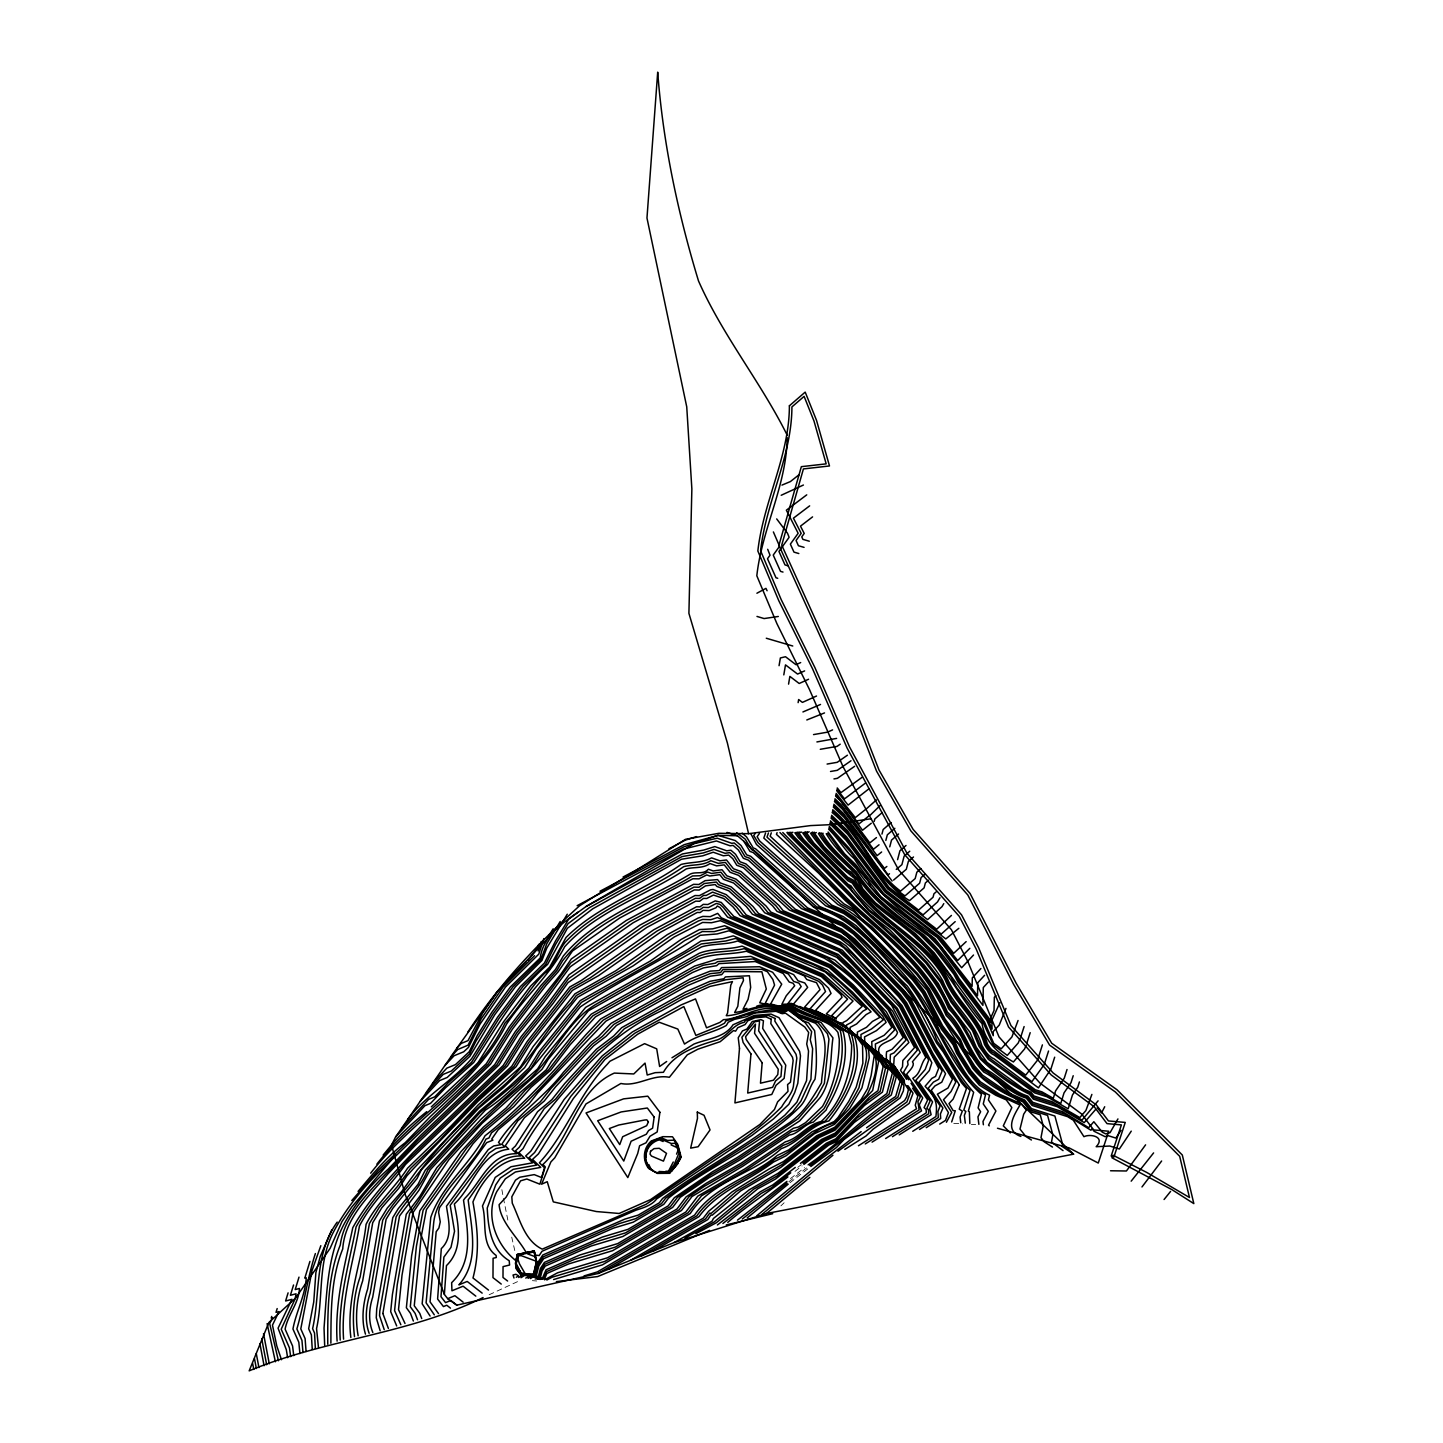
<?xml version="1.0" encoding="UTF-8"?>
<svg xmlns="http://www.w3.org/2000/svg" width="1443" height="1443" viewBox="0 0 1443 1443"><rect width="100%" height="100%" fill="white"/><g stroke="black" fill="none" stroke-linecap="round" stroke-linejoin="round"><path stroke-width="0.75" stroke-dasharray="5 3.75" d="M780.879 1205.879L784.126 1202.759M797.763 1167.351L801.262 1164.627M795.003 1171.373L802.11 1165.836M790.475 1178.624L804.617 1167.621M788.852 1181.763L807.972 1166.882M789.952 1182.755L809.108 1167.856M489.141 1294.75L519.444 1280.771M953.751 1123.339L962.517 1123.844M971.283 1124.368L975.666 1124.62M532.359 1280.662L536.724 1280.987M507.846 1220.075L503.481 1198.411M511.724 1237.138L515.133 1252.091M501.875 1189.663L503.084 1196.229"/><path stroke-width="1.5" d="M599.999 891.233L683.784 846.897L718.019 835.371L737.463 835.75L743.812 841.233L749.963 851.388L753.174 852.56L846.265 935.822L1073.574 1154.166L766.467 1213.527L674.242 1242.513L598.142 1273.484L456.8 1305.157L447.691 1298.682L444.372 1294.389L446.464 1265.601C463.528 1249.061 458.477 1224.638 454.329 1203.949C473.088 1186.868 480.609 1152.181 508.73 1149.187L505.266 1145.796L524.404 1117.73L544.173 1101.099L555.753 1086.597L593.542 1045.868L606.078 1036.29L616.414 1025.486L687.968 985.407L710.209 976.19L721.644 974.656L724.224 971.536L761.886 971.788L766.305 988.996L759.74 1002.777L779.112 1007.485L790.241 1006.132C803.733 1018.83 826.388 1016.72 837.932 1032.394L839.285 1039.249C839.267 1063.166 834 1085.839 822.51 1106.456L805.555 1122.672L798.394 1127.001L793.434 1128.246L741.035 1163.256L706.006 1183.368L686.092 1196.932L677.038 1208.963L617.748 1243.577L579.942 1254.959L546.067 1269.768L542.55 1277.921L535.137 1278.985M646.049 1157.196C645.49 1149.025 651.533 1141.954 659.198 1139.844L663.149 1141.521M787.156 437.608C786.633 485.479 761.994 528.535 756.817 575.775L776.929 623.683L809.559 689.682L843.001 766.594L898.664 869.967L951.388 929.707L967.856 961.597L999.025 1036.922L1039.988 1083.098L1081.655 1114.014L1093.668 1129.905L1108.729 1131.24L1098.267 1163.04L1069.191 1147.925L997.474 1128.246M382.864 1313.545L388.365 1328.408M802.921 711.958L820.526 704.455M788.563 684.126L789.862 676.388L799.188 683.495L808.567 679.256M798.123 702.651L798.646 699.512L802.416 702.398L816.522 696.031M382.882 1313.419L399.531 1215.944L418.993 1190.222L430.158 1169.858L485.407 1110.1C526.1 1083.513 549.945 1043.523 580.32 1006.907C618.488 981.024 661.67 961.11 700.252 935.298L717.153 933.946L728.968 930.789L825.306 972.023L862.174 1006.384L846.698 1020.616L842.892 1022.6L842.928 1024.187L851.244 1031.294M779.058 665.692L780.374 657.972L785.497 656.727L795.959 664.7L800.667 662.571M783.802 674.891L785.497 664.88L797.564 674.079L804.617 670.905M515.638 1262.968L517.297 1254.472L534.072 1251.135L536.345 1261.723L533.513 1274.385L520.652 1274.8L516.323 1268.83L515.458 1263.292L517.297 1254.472L534.036 1251.225M516.54 1260.857L517.514 1254.616L534.199 1251.442M518.217 1256.204L516.251 1263.689L520.851 1272.906L530.862 1274.638M536.273 1263.31L533.567 1274.403L521.608 1274.782L516.45 1268.794L515.62 1263.581M533.946 1274.512L535.551 1267.116M534.686 1271.86L534.054 1274.548L525.09 1274.728M536.093 1264.266L536.471 1262.535M535.209 1269.028L536.58 1262.625L535.84 1259.054M897.582 859.667L899.927 850.757L906.006 845.472M885.84 840.439L887.337 834.812L894.858 828.282M889.754 846.843L891.521 840.115L898.556 834M515.945 1262.264L515.891 1264.14M870.327 815.061L880.104 805.573M874.205 821.374L874.837 818.975L882.286 812.517M881.962 834.072L883.17 829.509L891.161 822.582M866.485 808.747L876.424 799.927M816.305 832.539L814.519 833.369L824.115 846.662L847.257 869.949L851.424 872.131L858.874 880.464L862.752 888.816L875.432 902.831L915.529 933.783L934.18 952.813L984.451 1021.987L993.74 1043.325L1001.171 1048.863L1011.904 1036.976L1018.055 1020.49M517.027 1256.871L515.963 1260.731C496.103 1244.93 484.577 1215.439 496.861 1191.467L505.339 1178.787L515.404 1171.987L540.728 1167.387L532.557 1159.36L538.473 1153.823L573.376 1098.502L604.96 1059.433L637.626 1034.234L659.253 1022.257L677.831 1029.075L684.505 1044.083C697.149 1035.028 712.896 1032.863 726.298 1025.504L728.282 1022.185L734.595 1019.317L746.716 1016.612L754.671 1012.986L775.973 1011.327L782.196 1013.689L785.515 1013.148L804.815 1027.073L808.675 1032.503L806.709 1044.01L808.531 1051.063L806.565 1080.591L796.861 1102.199L784.938 1115.15C746.698 1146.572 702.056 1168.74 662.571 1198.502L659.361 1202.777L638.257 1215.078L624.819 1219.119L542.821 1254.977L537.157 1263.563L534.271 1274.71L523.033 1274.728M799.801 832.196L796.825 832.809L800.973 838.581L850.378 887.301L852.037 890.89L869.227 909.92L896.013 930.609L926.713 962.012L941.684 981.547L951.496 1000.288L973.7 1029.797L980.392 1045.886L988.816 1057.629L1034.938 1091.305L1044.461 1094.317L1060.749 1103.552L1064.032 1092.892L1071.013 1082.665L1073.213 1075.72M801.677 832.106L798.791 832.882L803.553 839.483L848.033 884.306L851.027 885.894C876.154 922.041 920.219 941.485 942.802 980.861C951.893 1004.869 974.638 1020.598 981.781 1045.454C984.938 1050.738 988.202 1056.474 994.209 1058.909L1035.244 1089.754L1041.918 1091.846L1053.3 1098.303L1055.609 1090.854L1064.285 1078.155L1067.026 1069.516M805.428 831.926L802.741 833.008L808.693 841.269L847.835 880.699L852.308 883.062C875.793 921.229 922.853 938.978 945.021 979.526C954.526 1003.552 977.578 1019.353 984.541 1044.606C987.012 1048.718 989.555 1053.192 994.227 1055.086L1038.455 1087.86L1050.865 1069.155L1054.689 1057.178M807.304 831.835L804.707 833.062L811.273 842.171L847.726 878.895L852.957 881.655C875.63 920.814 924.133 937.77 946.121 978.859C955.861 1002.885 979.039 1018.74 985.93 1044.173C988.04 1047.708 990.241 1051.55 994.245 1053.192L1031.871 1081.709L1044.173 1064.663L1048.538 1051.027M809.162 831.763L806.673 833.116L813.852 843.073L847.636 877.11L853.607 880.248C875.504 920.381 925.36 936.597 947.239 978.192C957.214 1002.2 980.482 1018.145 987.301 1043.74C989.086 1046.698 990.908 1049.909 994.263 1051.28L1025.702 1075.107L1037.517 1060.19L1042.405 1044.876M337.193 1222.113C314.231 1253.751 320.58 1292.784 312.608 1328.678L314.538 1333.025L315.35 1348.411M299.008 1277.127L295.202 1289.591L299.459 1288.455C298.773 1303.354 287.752 1314.844 285.119 1329.147L292.568 1345.976L293.759 1355.626M309.92 1261.416L304.798 1278.173L306.241 1277.795C305.176 1295.958 296.176 1311.471 292.947 1329.003L298.827 1342.279L299.91 1353.57M315.368 1253.552C307.341 1278.336 304.148 1304.075 296.861 1328.949L301.966 1340.439L302.994 1352.542M320.833 1245.688L312.067 1270.417L300.793 1328.877L305.104 1338.581L306.078 1351.514M331.728 1229.977L320.256 1256.51L315.873 1272.69L313.744 1301.929L308.658 1328.75L311.381 1334.883L312.265 1349.439M271.717 1316.431L271.212 1318.09L272.493 1317.748L269.679 1323.61L278.445 1360.749M277.182 1308.567L276.01 1312.39L278.986 1311.597L272.474 1325.125L276.767 1345.832L281.493 1359.721M288.095 1292.856L285.606 1300.991L291.955 1299.313L278.066 1328.173L286.309 1349.674L287.626 1357.683M293.542 1284.991L290.404 1295.291L296.068 1293.794L295.13 1298.826L281.205 1329.201L289.43 1347.816L290.692 1356.654M1098.087 1100.847L1082.016 1120.093L1054.707 1104.202L1033.693 1097.582L1030.212 1093.199C1012.355 1084.252 995.544 1071.518 981.222 1057.791C971.103 1040.385 963.509 1021.86 949.151 1007.034C929.238 958.693 882.827 930.681 848.953 893.722L790.638 834.974L788.906 832.575L790.421 832.34M1079.418 1081.925L1077.759 1087.192L1072.474 1094.948L1068.199 1108.801L1047.023 1096.788L1034.631 1092.874L988.257 1059.234L979.003 1046.319L972.51 1030.663L950.919 1001.965L940.565 982.214L925.883 963.04L893.83 930.266L868.542 910.713L849.729 888.726L798.394 837.68L794.84 832.755L797.925 832.304M1091.882 1094.407L1085.876 1110.569L1079.797 1117.567L1052.145 1101.73L1034 1096.013L1030.987 1092.225L1023.538 1088.942L987.156 1062.427L976.226 1047.167L970.093 1032.412L949.728 1005.338L938.347 983.549L924.205 965.096L889.465 929.545L867.153 912.301L848.448 891.576L793.217 835.876L790.89 832.629L792.928 832.322M1026.857 1043.055L1030.194 1032.665M1020.886 1036.615L1024.115 1026.568M1005.969 1008.386L999.259 1025.071L993.181 1031.601L993.271 1035.713L986.832 1020.255L957.899 981.925L953.841 974.205L935.84 950.775L919.858 934.487C896.356 916.99 871.283 900.342 856.384 874.945C843.56 861.417 827.993 850.125 818.434 833.495L819.606 832.737M538.726 944.353L537.572 947.871L527.976 960.19M538.167 951.009L541.287 941.503M543.867 938.635L538.762 954.166L505.393 987.138L479.978 1024.223L468.47 1047.365L463.708 1051.785L454.094 1055.735L444.751 1065.692M777.074 832.629L776.46 834.379L818.686 873.249L845.706 901.045C883.423 934.252 925.685 967.802 946.193 1015.511C962.932 1031.799 967.477 1055.627 983.819 1072.095C998.736 1079.689 1009.775 1093.325 1026.244 1098.051L1032.124 1105.464L1067.622 1116.666L1073.321 1120.219L1083.946 1136.687C1090.674 1133.44 1105.627 1136.904 1096.175 1146.716L1109.775 1146.031L1119.353 1149.007L1131.258 1131.15M779.941 832.521L846.157 899.458C883.224 933.387 926.352 965.926 946.788 1013.798C963.708 1030.031 968.199 1053.877 984.36 1070.49C999.476 1078.083 1010.479 1092.189 1027.037 1097.077L1032.43 1103.877L1065.024 1114.158L1090.908 1130.23L1092.135 1128.805L1094.119 1131.276L1105.104 1136.687L1108.35 1135.731L1115.836 1138.076L1121.013 1130.32M782.773 832.521L846.608 897.871C883.026 932.539 927.019 964.05 947.384 1012.102C964.465 1028.264 968.938 1052.109 984.92 1068.866C1000.215 1076.496 1011.182 1090.998 1027.831 1096.103L1032.755 1102.308L1062.445 1111.669L1088.671 1127.686L1093.848 1121.734L1102.199 1132.142L1105.807 1133.927L1110.064 1132.665L1117.946 1118.92M765.548 833.062L763.816 838.076L837.716 904.4C874.007 924.007 899.945 959.992 927.109 990.313C939.736 1018.091 958.531 1041.557 972.744 1068.289C985.533 1084.198 1004.581 1093.956 1023.051 1101.965L1030.861 1111.795L1040.241 1114.772L1043.235 1125.883L1040.98 1137.715L1044.263 1141.846L1052.488 1147.077M768.434 832.954L766.991 837.138L840.728 904.058L853.39 911.2L882.683 939.086L916.612 974.422L928.246 989.645L944.407 1020.616L959.18 1040.331L963.617 1051.063L973.682 1067.117L982.124 1076.965L1005.735 1092.982L1023.845 1100.991L1031.168 1110.208L1047.582 1115.403L1052.849 1134.847L1051.478 1142.026L1063.04 1150.63M771.302 832.845L770.147 836.219L843.722 903.715L852.831 909L861.561 918.686L871.915 926.695L917.459 973.376L929.364 988.96L945.003 1018.92L960.407 1039.447L965.024 1050.63L974.638 1065.944L982.701 1075.342L1007.719 1092.531L1024.656 1100.017L1031.492 1108.621L1054.905 1116.034L1062.463 1143.83L1061.976 1146.355L1073.574 1154.166M1020.219 1038.202L1018.253 1042.946L1007.286 1055.41L993.199 1044.912L983.26 1022.853L956.168 986.904L950.54 976.208L933.368 953.823L913.365 933.423L874.747 903.625L861.561 889.032L857.539 880.356L852.001 874.187L847.348 871.734L821.554 845.76L812.571 833.314L814.411 832.214M1026.189 1045.129L1024.602 1048.935L1013.401 1061.958C998.123 1053.137 985.082 1042.153 982.07 1023.7C958.621 996.626 944.101 963.022 917.117 938.852C896.626 918.469 866.918 905.789 854.545 878.426C838.347 865.602 822.438 850.649 810.605 833.242L812.662 832.07M673.25 1162.012L668.488 1171.211L665.782 1171.265M676.551 1154.093L678.192 1150.143L677.561 1147.834L671.067 1144.858M999.819 1002.777L991.864 1020.327L992.062 1029.093L988.004 1019.389L958.477 980.284L954.941 973.556L936.651 949.765L922.005 934.83C897.546 916.99 872.348 899.494 856.529 873.628C844.263 860.533 829.472 849.62 820.4 833.549L821.32 832.954M567.261 914.213L546.861 947.925L541.919 960.479L515.476 986.687L494.733 1014.7L469.895 1056.294L447.186 1077.47L439.574 1080.609L420.292 1101.171M553.156 928.805L546.717 939.447L497.348 991.684L456.89 1048.087L395.58 1137.012L391.522 1144.984L383.153 1155.049M560.209 921.5L546.789 943.686L541.053 959.198L512.95 986.796L493.29 1013.491L475.865 1041.341L469.534 1054.057L451.334 1071.031L443.217 1074.368L426.425 1092.279M677.344 1163.942L677.976 1162.679L675.631 1165.962M823.015 833.17L822.348 833.621C830.988 848.881 844.606 859.559 856.42 871.915C873.231 898.394 898.52 916.972 924.169 935.19C937.499 948.105 949.891 962.481 959.054 978.625L989.195 1018.542L990.836 1022.492L990.746 1017.874L994.047 1010.407L994.335 997.275L995.814 995.67M959.252 1084.739L953.138 1099.097L948.989 1103.606L953.083 1110.587L955.284 1110.767L951.677 1121.951M467.748 1032.214C498.466 985.154 537.824 943.488 579.527 905.825L685.479 839.321L718.867 833.296L748.574 833.693L810.479 825.594L830.284 824.674L871.085 818.758M1104.707 1106.745L1101.532 1112.95L1097.239 1107.629M750.793 833.603L756.493 844.498L825.685 905.789L843.668 913.455L856.186 922.239L912.355 979.653L922.582 993.055L941.413 1029.202L953.083 1044.768L956.583 1053.246L968.938 1072.979L979.31 1085.118L995.76 1095.255L1006.276 1099.891L1011.85 1107.575L1003.3 1125.865L1010.334 1132.917M755.158 833.459L753.715 835.551L758.116 842.784L828.697 905.428L843.884 911.904L855.627 920.039L913.221 978.607L923.718 992.369L942.008 1027.47L954.31 1043.884L957.99 1052.813L969.894 1071.806L979.887 1083.477L997.762 1094.804L1019.985 1105.049C1013.906 1115.367 1004.166 1130.446 1020.868 1136.453M759.505 833.296L757.124 836.76L759.74 841.071L831.709 905.086L844.083 910.371L855.068 917.82L914.068 977.56L924.855 991.684L942.622 1025.757L955.537 1043L959.397 1052.38L970.85 1070.634L980.446 1081.853L999.746 1094.335L1021.446 1103.931L1026.334 1110.082L1023.682 1114.212L1019.985 1129.057L1025.829 1136.453L1031.42 1140.006M965.295 1123.141L964.357 1115.403L965.854 1111.417L963.816 1110.136L970.057 1090.439C955.987 1076.189 949.368 1056.799 937.192 1041.305C921.861 999.602 891.9 969.48 860.587 939.231L853.859 932.593L842.225 924.35L804.491 908.224L749.548 858.206L745.039 856.583L739.7 847.744L734.18 842.983L731.763 843.307L717.225 838.167L694.137 843.632L586.092 906.493L568.686 919.119L555.501 940.998L544.426 963.04L520.544 986.453L497.637 1017.117L471.717 1058.567C452.453 1081.222 425.901 1095.039 407.972 1119.046M497.348 991.684L482.72 1012.878L467.983 1040.637L461.309 1043.379L456.89 1048.087M1131.168 1181.168L1153.606 1152.903M1141.972 1186.958L1161.633 1161.002M534.577 955.627L502.886 987.265L481.349 1018.542L468.109 1045.129L457.702 1049.548L450.829 1056.889M1145.598 1144.84L1126.424 1170.995L1110.533 1170.76M1164.068 1199.512L1170.58 1191.431M376.894 1164.104C416.125 1113.762 476.587 1082.43 504.924 1023.177C519.39 1007.485 529.437 988.329 544.624 973.285C555.284 965.926 557.214 951.785 565.349 942.117C597.456 908.044 645.237 893.271 683.675 866.666C692.694 864.177 702.669 865.962 710.804 860.695L718.289 863.347L725.36 862.391L731.817 870.526L739.79 873.43L775.847 905.717L780.086 911.02L840.566 936.922L848.664 942.586L899.44 995.544L905.41 1003.39L932.322 1055.284L942.117 1070.977L938.653 1079.31L933.405 1082.142L928.174 1088.238L940.133 1105.843L937.914 1111.633L938.311 1117.549L919.48 1129.472M370.653 1173.195C412.013 1119.894 475.414 1086.02 506.385 1024.404C524.494 997.167 549.585 975.63 564.682 946.734C596.897 910.767 646.374 895.616 686.255 868.902C694.191 866.738 702.994 868.758 709.992 863.527L716.594 865.872L724.242 864.844L730.158 872.293L738.563 875.342L772.6 905.825L777.019 911.381L840.349 938.491L851.947 947.744L898.574 996.608L904.256 1004.094L938.69 1068.235L935.533 1076.406L931.853 1078.39L925.107 1086.254C936.11 1098.051 937.517 1102.668 935.912 1116.593L912.734 1131.276M358.08 1191.413C372.583 1174.187 387.355 1156.114 405.267 1142.658L430.393 1116.521L486.291 1063.762L509.325 1026.839L540.927 985.533L555.429 969.552L563.329 956.024C595.165 917.514 646.536 900.252 688.744 875.017C694.498 870.544 702.957 875.45 708.387 869.227L713.203 870.941L722.023 869.75L726.821 875.793L736.11 879.184L766.053 906.024L770.869 912.084L839.934 941.666L845.851 945.724L901.947 1005.482L931.835 1062.733L929.292 1070.598L918.957 1082.268L932.557 1101.947L929.707 1108.765L931.132 1114.681L899.205 1134.883M351.767 1200.558L378.409 1170.147L488.401 1063.96L510.786 1028.065L543.488 985.425L556.818 970.598L562.662 960.677C594.462 920.291 649.422 902.037 692.496 875.973L700.342 875.721L707.575 872.077L711.489 873.466L720.905 872.203L725.162 877.56L734.884 881.096L762.788 906.132L767.802 912.445L839.718 943.253L852.182 953.859L895.959 999.837L900.793 1006.186L928.715 1060.1L925.197 1069.443L915.872 1080.266L930.104 1100.955L926.893 1108.17L928.462 1109.667L928.733 1113.725L892.423 1136.687M432.539 1083.404L446.843 1068.145L455.465 1064.609L469.173 1051.821L477.236 1035.623L491.847 1012.301L510.425 986.922L540.241 957.936C543.091 936.363 561.616 923.754 577.994 912.138M401.785 1128.011L428.589 1099.386L434.704 1096.878L448.033 1083.044L471.608 1062.282L499.098 1018.325L523.087 986.345L545.67 964.339L555.519 944.48L568.019 923.7L589.411 907.647L681.98 856.583L703.3 852.939L714.032 849.404L725.053 853.3L729.779 852.651L734.18 856.475L738.455 863.545L744.678 865.8L792.297 909.613L841.395 930.609L852.001 938.112L902.921 991.269L910.028 1000.612L934.757 1048.267L955.843 1081.961L950.973 1091.63L943.506 1099.746L951.731 1112.391L946.41 1122.275M395.58 1137.012L424.927 1105.681L430.519 1103.39L445.526 1087.788L473.701 1062.499C495.779 1028.336 516.486 991.359 547.528 964.483L567.352 928.3L592.748 908.801L681.547 859.216L702.795 855.789L713.221 852.218L723.358 855.807L728.679 855.086L732.791 858.657L736.796 865.277L743.47 867.712L789.249 909.974L841.197 932.178L851.46 939.447L902.055 992.333L908.874 1001.316L934.144 1050.017L952.416 1079.22L948.015 1088.004L937.391 1094.209L948.448 1112.625L945.472 1120.417L939.7 1124.061M395.635 1154.905L351.767 1207.051L341.991 1221.536L330.104 1248.375L295.526 1298.141L268.849 1322.528L249.17 1370.85C325 1339.23 409.361 1334.072 483.08 1297.546M673.61 1168.523L680.122 1159.144L671.608 1171.085L677.831 1163.725M1095.796 1109.288L1084.234 1122.618L1057.286 1106.691L1033.368 1099.151L1029.418 1094.173C1011.363 1085.515 994.516 1072.78 980.284 1058.946C970.057 1041.846 962.842 1023.358 948.556 1008.711C928.895 960.749 883.423 932.304 849.512 895.887L788.04 834.054L786.922 832.503L787.896 832.358M984.613 975.288L977.795 982.683L977.506 995.814L939.952 945.724L930.609 936.236L880.212 897.384L871.013 887.211L868.181 881.15L856.078 866.792L842.009 852.903L827.795 833.441M988.347 982.052L983.296 987.535L982.899 1005.356L939.122 946.734L928.462 935.876C900.721 916.756 874.711 896.374 856.186 868.488C845.237 857.719 834.18 847.221 826.244 833.747L826.46 833.639M966.161 941.63L953.715 953.3L941.323 937.968L883.603 893.506L849.26 848.322L829.256 826.424M969.822 948.322L957.683 960.497L939.195 937.625L882.936 894.281L850.829 852.344L828.949 827.831M973.52 955.032L961.651 967.73L937.048 937.283C904.977 915.241 874.999 891.684 854.274 858.729C844.462 850.089 838.149 838.347 828.661 829.22M980.915 968.524L972.311 977.831L972.113 986.29L934.992 938.744L880.897 896.608L855.573 864.465L844.552 853.805L828.084 832.034M955.194 921.644L941.269 934.036L885.623 891.197L845.995 838.149L830.122 822.239M958.837 928.3L945.814 938.924L884.956 891.972L846.121 840.295L829.833 823.628M526.118 961.687L506.331 981.402M426.731 1111.651C414.339 1121.698 401.894 1132.268 391.522 1144.984L405.068 1194.227L444.372 1294.389M431.313 1106.871L477.886 1062.914L503.463 1021.969L530.699 986.002L549.729 967.026L566.017 937.499C598.051 905.446 644.047 890.746 681.096 864.447C691.233 861.796 702.326 863.094 711.615 857.864L719.985 860.84L726.46 859.956L733.477 868.776L741.017 871.518L779.112 905.627L783.134 910.677L840.782 935.335L849.584 941.539L900.306 994.48L906.565 1002.705L932.936 1053.516L945.562 1073.718L941.774 1082.196L934.974 1085.894L931.24 1090.223L942.91 1108.098L940.403 1113.942L940.692 1118.505L926.226 1127.668M793.722 1003.769L807.665 987.355L804.779 982.972L798.015 980.771L793.65 974.62L750.757 956.366L717.315 959.108L694.823 966.034L600.667 1018.992L585.858 1034.775C554.437 1070.634 522.835 1106.132 485.119 1135.713L484.956 1135.894C469.859 1164.663 441.161 1186.362 430.79 1217.387L422.15 1303.787L430.104 1316.07M936.146 891.882L933.928 893.812L933.044 897.239L918.56 910.1L888.978 887.355L847.167 830.302L831.565 815.277M939.952 897.744L937.535 901.929L923.069 914.862L888.311 888.13L847.636 832.431L831.276 816.666M943.776 903.625L942.026 906.637L927.615 919.642L887.643 888.888L847.636 834.18L830.988 818.055M951.442 915.421L936.705 929.22L886.309 890.421L846.554 836.814L830.41 820.833M913.491 856.98L908.369 861.453L906.312 869.281L893.542 880.122M921.013 868.56L916.846 872.185L915.187 878.553L900.558 891.143C871.987 869.913 860.443 832.268 832.701 809.757M924.783 874.368L921.103 877.578L919.624 883.206L905.032 895.869C873.322 874.999 861.796 834.794 832.413 811.128M928.57 880.194L925.378 882.972L924.097 887.878L909.541 900.612C874.783 879.977 862.932 837.517 832.124 812.517M909.739 851.226L904.148 856.096L901.893 864.664L896.265 869.426M869.119 788.672L848.105 805.104L836.669 790.638M847.402 755.212L837.229 762.319L827.092 764.068M851.009 760.768L837.319 770.309L830.519 771.482M854.617 766.323L837.409 778.318L833.946 778.913M861.85 777.47L840.944 792.64L837.229 787.95M865.475 783.062L844.516 798.863L836.958 789.285M840.223 744.173L837.048 746.392L820.291 749.296M832.936 1155.248L761.651 1214.627M809.848 1177.398L766.467 1213.527M889.483 873.736L888.13 874.837L843.902 815.584L833.567 805.627M892.099 881.042L844.371 817.676L833.278 806.998M876.46 837.571L869.804 842.91L841.594 805.14L834.974 798.791M879.04 844.768L873.448 849.26L842.063 807.232L834.703 800.162M881.637 851.983L877.11 855.627L842.514 809.307L834.415 801.532M886.868 866.467L884.451 868.415L843.433 813.491L833.838 804.256M866.161 808.946L855.302 817.64L836.11 793.361M868.722 816.071L858.91 823.935L835.822 794.714M871.283 823.231L862.535 830.248L840.674 800.991L835.551 796.067M799.079 474.729L790.385 481.583L781.944 485.101M803.408 485.028L781.204 495.274M812.571 516.883L800.486 526.154L804.22 533.441L801.767 536.85L802.903 539.375L809.307 541.215M806.745 494.841L786.363 510.191L798.159 533.297L790.367 544.119L793.975 552.128L798.827 553.535M809.649 505.862L793.434 518.163L801.19 533.369L796.067 540.494L798.43 545.743L804.076 547.366M795.273 1167.423L772.799 1184.901L760.1 1191.882L717.405 1224.963M800.45 1163.383L826.37 1143.217L835.731 1138.87L859.325 1113.978L886.85 1093.578L892.459 1072.672L886.525 1066.557L884.234 1061.092L878.264 1053.697M790.746 1172.816L771.482 1187.805L761.309 1193.379L722.907 1223.484M803.029 1163.256L827.561 1144.155L835.858 1140.295L856.763 1118.235L889.05 1094.299L894.371 1074.855L880.014 1055.049M787.914 1176.893C768.019 1192.297 746.861 1205.879 727.759 1222.383M803.877 1164.447L828.751 1145.111L835.966 1141.738L854.22 1122.492L891.269 1095.021L896.283 1077.055L892.441 1070.165L888.581 1066.936L881.781 1056.384L857.467 1035.93L857.34 1032.124L866.503 1027.308L872.402 1021.482L879.996 1017.297L853.571 989.122L829.22 967.459L720.346 920.67L711.453 922.744L702.597 922.438L674.242 937.012L633.08 965.89L577.561 997.221L536.111 1049.133L524.639 1067.586L503.499 1087.607L479.004 1107.935L421.284 1169.894L417.063 1178.462L392.767 1208.35L386.093 1219.317L372.727 1297.095C369.011 1308.368 368.199 1321.319 372.817 1332.466M786.94 1181.384L737.463 1220.165M808.134 1164.88C838.762 1143.632 864.05 1116.846 895.688 1096.482L900.107 1081.42L887.265 1061.2L871.969 1047.654L871.752 1041.63L884.162 1035.298L891.828 1027.434C876.532 1000.342 851.424 974.278 824.35 958.242L727.561 917.063L719.967 907.467L717.315 905.988L715.944 907.791L709.072 910.569L703.048 910.371L700.144 912.535L697.258 912.445L660.443 932.25L598.538 975.648L572.366 990.403L530.086 1044.119L516.035 1066.738L477.867 1101.424L413.221 1168.884L406.98 1175.72L398.719 1188.347L381.89 1207.665L372.727 1222.672L362.662 1280.897C356.692 1298.159 354.906 1317.964 358.153 1335.803M787.12 1183.116L742.315 1219.046M809.703 1165.529C839.952 1143.65 866.521 1117.982 897.907 1097.203L902.019 1083.603L894.227 1069.642L887.066 1060.389M788.221 1184.126L747.167 1217.946M810.84 1166.503L836.471 1147.492L844.011 1139.519L900.107 1097.925L903.408 1090.818L903.931 1085.803L894.822 1069.479L885.623 1058.982M756.835 1215.746L821.554 1161.886L861.164 1131.619M866.594 1127.741L904.635 1100.558L906.745 1096.77L908.423 1089.573L892.333 1064.393M666.684 1061.507L659.613 1066.503L656.709 1048.845L644.606 1043.65L609.92 1061.254L607.359 1064.194C579.238 1093.289 566.341 1133.296 539.429 1162.787L544.516 1167.784L541.54 1177.524L534.217 1174.62L519.805 1177.235L515.476 1180.158L506.186 1197.077L499.098 1204.689C500.559 1222.293 517.676 1237.3 526.19 1252.524L533.874 1251.027L536.255 1261.435M671.987 1057.755L693.903 1044.083C706.98 1038.798 724.729 1037.77 733.044 1024.764L754.292 1015.439L770.977 1014.086L778.986 1017.694L799.602 1051.334L800.486 1055.825L797.817 1083.26L794.696 1092.604L788.852 1104.292L773.412 1118.992L752.254 1135.172L656.673 1198.899C652.002 1205.284 643.344 1207.845 636.074 1210.136L542.009 1251.279L539.177 1255.554L534.74 1254.995M516.305 1277.271L518.56 1275.81L515.909 1274.295L513.041 1274.999L513.997 1278.011M518.668 1277.488L522.33 1275.125L535.317 1275.107L537.968 1264.771L543.235 1256.835L619.209 1223.61L635.696 1218.65L661.561 1203.552L665.53 1198.303C706.583 1167.567 753.066 1144.858 792.55 1111.976L800.847 1101.171L810.93 1079.256L812.625 1048.682L810.263 1039.79L811.651 1031.619L805.176 1022.672L788.509 1010.226L781.817 1012.914L776.136 1009.829C758.747 1010.371 742.315 1015.583 725.901 1020.904L724.512 1023.213L719.372 1025.919L695.869 1035.425L683.856 1006.583L634.956 1033.134L603.535 1057.737L570.725 1096.464L534.613 1152.524L529.112 1157.665L536.706 1165.096L513.221 1169.353L500.27 1178.083L495.725 1184.883L487.229 1208.062C488.203 1227.56 490.8 1249.566 509.199 1260.731L509.595 1265.024L503.048 1266.629L502.994 1277.452L507.611 1281.041M521.013 1277.704L524.404 1275.54L536.345 1275.504L538.798 1265.998L543.632 1258.693L613.582 1228.101L633.134 1222.221L663.78 1204.328L668.47 1198.105C709.974 1165.295 761.417 1145.147 799.025 1107.629C807.286 1099.855 808.585 1088.112 814.988 1079.256C817.514 1062.914 816.161 1046.464 814.628 1030.735L808.693 1022.907L802.38 1020.435L788.978 1009.469L781.421 1012.138C764.357 1000.829 741.504 1019.227 723.52 1019.624L719.823 1022.456L706.547 1027.831L695.526 998.899L681.042 1004.959L632.287 1032.034L602.092 1056.023L564.105 1099.512L530.771 1151.207L525.703 1155.951L532.683 1162.824L511.038 1166.738L495.22 1177.398L482.467 1206.023C487.175 1222.023 480.537 1244.263 496.103 1255.41L496.302 1257.502L493.091 1258.296L492.983 1277.632L501.244 1284.072M525.739 1278.119L528.535 1276.333L538.419 1276.315L540.44 1268.451L544.444 1262.391L602.362 1237.066L627.994 1229.346L668.217 1205.879L674.368 1197.708L712.391 1171.842L737.319 1157.52L789.862 1122.438C804.274 1112.517 812.95 1097.293 821.5 1082.899C822.438 1063.347 831.908 1038.744 815.493 1023.231L800.486 1017.405L789.393 1008.35L780.645 1010.587C764.032 999.656 743.722 1015.493 726.262 1015.692L727.561 1013.148L730.789 985.064L732.449 981.619L709.938 986.435L683.369 998.43L661.543 1010.731C627.759 1026.568 598.953 1050.738 574.873 1079.111C556.096 1101.388 536.814 1122.383 523.087 1148.61L518.867 1152.56L524.675 1158.26C499.08 1158.098 481.872 1180.446 472.943 1201.947C477.705 1228.895 479.924 1251.496 472.997 1277.993L488.51 1290.096M528.084 1278.336L530.591 1276.73L539.448 1276.712L541.269 1269.66L544.859 1264.248L596.753 1241.539L625.432 1232.899L670.418 1206.655L677.29 1197.528L710.786 1174.728L738.239 1158.963L798.105 1118.758L816.792 1097.005L824.404 1083.26L828.949 1039.194L827.434 1033.693L818.253 1022.834L799.53 1015.89L789.61 1007.791L780.266 1009.811C766.269 999.999 749.386 1010.984 734.649 1012.463L737.824 1006.258L739.898 987.932L743.452 980.573L743.145 977.759L725.919 979.707L710.01 983.855L684.523 995.165L624.332 1028.751L617.586 1035.803L597.817 1050.937L569.462 1081.745L555.681 1098.989L544.227 1108.639L519.246 1147.311L515.458 1150.865L520.67 1155.987C494.264 1155.536 481.529 1181.655 468.181 1199.909C471.446 1228.137 479.906 1261.236 458.892 1284.865L467.207 1281.438L482.16 1293.126M530.429 1278.552L532.647 1277.127L540.494 1277.109L542.081 1270.886L545.256 1266.088L591.143 1246.012L622.871 1236.471L672.636 1207.412L680.23 1197.329L709.198 1177.614L739.177 1160.388L799.638 1120.922L819.732 1098.069C832.521 1080.591 830.032 1058.278 832.954 1037.896L821.031 1022.456L798.574 1014.393L789.826 1007.232L779.869 1009.036C773.322 1004.815 764.123 1003.372 756.727 1006.186M537.481 1279.183L543.578 1278.318L546.482 1271.626L574.35 1259.414L615.205 1247.131L679.256 1209.739L689.014 1196.734L704.418 1186.254L741.955 1164.699L791.413 1131.655L796.085 1130.482L809.469 1122.383L824.007 1108.765C836.85 1085.677 846.662 1056.835 840.169 1030.23C825.432 1018.253 805.248 1016.648 790.457 1005.573L778.715 1006.709L765.241 1003.3L774.566 985.118L772.907 979.526L767.387 971.716L761.796 969.335L722.889 969.552L720.508 972.636L710.263 973.646L689.105 982.16L613.78 1024.404L602.254 1036.453L592.135 1044.191L551.244 1088.166L540.349 1101.803L517.821 1120.76L501.875 1144.101L504.761 1146.932L495.815 1148.556L489.033 1153.137L450.198 1205.32L454.545 1231.24L450.974 1247.365L443.885 1257.087L440.981 1296.698L445.562 1302.632L450.811 1300.468L456.8 1305.157M539.808 1279.4L544.606 1278.714L546.879 1273.466L568.758 1263.888L612.644 1250.666L681.457 1210.497L691.937 1196.554L742.892 1166.124L789.411 1135.046C798.845 1133.729 804.13 1124.223 813.383 1122.077L826.226 1109.956L826.947 1107.827C840.475 1085.749 850.035 1056.853 843.055 1031.186C827.29 1019.119 806.926 1015.439 790.674 1005.013L778.336 1005.951L770.616 1003.985L781.709 984.162L772.654 972.293L759.577 966.738L721.554 967.586L719.408 970.58L710.335 971.103L690.259 978.931L611.147 1023.321L598.43 1036.615L590.71 1042.495L563.383 1072.329C543.795 1097.961 515.584 1115.223 498.502 1142.423L500.793 1144.678L493.668 1145.976L488.239 1149.638L446.482 1206.222C448.43 1220.309 453.282 1237.246 441.305 1248.61L437.608 1299.025L443.434 1306.582L446.735 1305.212L450.469 1308.152M544.498 1279.833L557.593 1272.798L607.539 1257.773L685.84 1212.03L697.781 1196.157L744.732 1168.974L785.371 1141.828C798.971 1138.383 807.16 1124.656 821.193 1121.482C841.9 1102.344 851.46 1072.997 851.641 1045.183L848.484 1032.881L838.293 1026.658L826.334 1019.84L791.089 1003.913L781.817 1004.364L786.255 995.778L794.696 985.749L793.073 983.26L789.213 982.016L783.152 973.466L755.158 961.543L718.885 963.653L716.648 965.674L703.481 967.892L692.532 972.474L605.898 1021.157L537.752 1092.838L528.896 1103.895L498.088 1129.833L491.756 1139.068L492.893 1140.186L486.67 1142.64L439.556 1207.575L438.582 1212.192L440.259 1221.86L438.888 1228.011L436.183 1231.727L430.05 1301.839L438.51 1313.599M546.825 1280.031L552.02 1277.253L604.996 1261.308L688.04 1212.805L701.551 1195.76L745.67 1170.399L783.369 1145.219C798.953 1140.565 808.711 1124.963 825.089 1121.193C845.688 1098.321 861.327 1064.393 851.19 1033.729L827.019 1019.407L791.305 1003.372L787.914 1003.534L801.19 986.561L798.935 983.116L793.614 981.402L788.401 974.043L752.957 958.964L717.694 961.615L715.277 963.221L703.264 965.241L693.686 969.245L603.282 1020.075L586.994 1037.084C556.421 1070.327 527.471 1105.049 491.504 1132.845L488.961 1137.95L485.894 1139.158C472.619 1168.469 436.76 1190.547 433.64 1223.321L426.1 1302.813L434.307 1314.826M837.968 1151.225L906.907 1101.983L910.731 1091.413L907.034 1085.858M844.786 1149.404L865.98 1136.02L873.177 1129.111L909.18 1103.39L913.04 1093.235L908.098 1085.839M858.441 1145.76L916.558 1108.765L915.241 1105.248L917.838 1095.958L912.553 1088.148M865.259 1143.938L919.137 1109.883L917.928 1101.694L920.291 1096.969L911.038 1083.26M872.059 1142.135L921.536 1110.857L919.281 1104.923L922.744 1097.961L906.637 1074.277C908.657 1071.373 915.782 1065.439 912.463 1061.759L920.219 1052.578L897.293 1008.296L842.225 950.161L758.567 913.509L752.957 906.438L731.186 886.886L720.129 882.863L717.55 879.581L705.122 880.645L698.863 884.487L693.578 884.325L626.334 920.436L571.374 958.892L560.93 974.133L515.205 1031.745L494.733 1064.609L420.202 1135.857L388.239 1169.101C372.078 1183.549 357.684 1200.396 346.789 1219.227C327.489 1251.622 326.894 1291.142 324.044 1328.065L324.657 1345.291M885.641 1138.509L926.334 1112.769L926.117 1109.523L924.079 1107.593L927.651 1099.963L912.806 1078.264C921.392 1073.376 920.345 1063.509 925.883 1057.593L899.62 1006.889L844.029 947.925L839.519 944.84L764.718 912.788L759.505 906.24L733.657 883.026L723.484 879.328L719.786 874.656L709.794 876.009L706.763 874.927L699.007 878.841L692.856 878.751L619.57 918.091L572.474 951.027L558.207 971.752L546.049 985.298L512.265 1029.292L490.512 1064.176L395.274 1156.456C370.779 1178.733 348.16 1203.552 332.918 1233.098C317.749 1262.878 323.448 1296.95 316.558 1328.606L318.452 1347.365M577.146 905.681L683.315 849.133L716.431 840.962L730.086 845.796L733.098 845.4L738.311 849.927L743.398 858.314L748.322 860.1L801.442 908.567L842.027 925.901L853.39 933.982L905.501 988.094L913.473 998.538L936.579 1043.036L943.235 1051.929L961.272 1082.466L966.467 1088.527L959.252 1109.162L962.337 1111.092L960.082 1117.116L960.767 1122.744M756.908 593.235L765.926 588.365L767.099 590.746M586.092 906.493L682.431 853.949L703.787 850.071L714.826 846.59L726.731 850.793L730.898 850.234L735.569 854.274L740.097 861.796L745.905 863.906L795.346 909.27L841.612 929.039L855.032 939.267L903.769 990.205L911.182 999.927L935.371 1046.518L959.252 1084.703M668.939 848.773L685.154 840.187L696.572 836.597M623.033 877.037L684.235 844.66L718.019 835.371L735.281 840.566L741.071 845.562L746.68 854.851L750.757 856.33L807.521 907.863L842.441 922.78C867.82 939.447 885.172 965.457 907.232 985.966C931.709 1019.894 945.706 1060.677 973.664 1092.333L968.361 1111.11L969.353 1111.741L969.822 1123.538M598.142 1273.484L696.807 1215.872C715.71 1188.924 750.144 1178.985 775.324 1158.747C797.041 1150.45 811.219 1129.075 834.361 1122.943C844.858 1112.914 852.434 1100.378 859.036 1087.535C861.381 1073.177 874.927 1050.36 858.765 1038.906M609.054 1269.028L698.989 1216.629C717.189 1191.611 748.971 1180.717 773.322 1162.12L786.092 1155.753L814.447 1133.711L834.487 1124.386L849.638 1108.44L861.904 1087.896L869.227 1057.899L868.812 1051.965L868.325 1049.314L860.533 1040.241L840.764 1023.34L815.457 1010.515L831.06 993.433L828.607 988.184L819.498 979.563L741.991 946.085C728.084 950.107 713.004 947.979 699.35 953.228L591.215 1014.195L572.655 1035.28L551.28 1061.759L546.338 1069.768L519.606 1093.018L506.132 1108.062L483.189 1127.344L460.858 1151.803L419.787 1210.839L411.616 1255.897L406.367 1307.719L410.479 1313.364L413.365 1321.03M630.844 1260.172L703.354 1218.145L708.549 1211.308L732.016 1191.918L769.317 1168.866L783.423 1161.597L816.846 1135.623L834.739 1127.29L861.164 1099.44L867.64 1088.599L871.175 1075.288L874.242 1055.446L864.086 1042.946L854.04 1034.36M641.72 1255.753L705.537 1218.92L709.758 1213.112L711.038 1213.455L736.345 1191.377L782.106 1164.519L818.037 1136.579L834.866 1128.751L866.918 1094.948C874.729 1079.635 883.747 1056.294 865.872 1044.299M652.579 1251.334L707.701 1219.678L710.984 1214.916L712.193 1215.222L740.692 1190.818L780.771 1167.441L819.227 1137.517L834.992 1130.194L872.672 1090.457L878.661 1061.326L872.366 1050.793L854.184 1034.126M674.242 1242.513L712.066 1221.193L713.401 1218.505L749.332 1189.735L778.102 1173.267L821.608 1139.429L835.226 1133.098L869.534 1096.914L877.957 1090.674L883.152 1066.413L875.36 1052.885L854.563 1034.126M685.046 1238.112L714.231 1221.95L753.661 1189.194L776.785 1176.189L822.799 1140.367L835.353 1134.541L866.972 1101.171L880.176 1091.395L885.605 1067.802L883.459 1066.016C877.723 1048.141 858.856 1039.772 846.572 1027.127L846.5 1024.999L851.641 1022.275L862.95 1011.146L866.63 1009.108C848.971 990.746 831.366 970.327 806.565 962.048L726.803 928.246L714.249 931.619L702.272 931.565L684.631 940.62L659.09 958.567L581.457 1002.362L540.638 1052.903L531.114 1068.235L513.582 1084.847L479.852 1112.842L427.741 1169.984C420.382 1187.805 405.952 1200.54 396.158 1216.774L379.798 1311.128L379.563 1315.673L384.217 1329.634M695.851 1233.729L716.395 1222.708L757.647 1188.852L775.45 1179.093L823.989 1141.323L835.479 1135.984L864.429 1105.446L882.413 1092.135L888.058 1069.173L884.487 1066.197C879.148 1049.602 861.615 1041.81 850.198 1030.068L850.107 1027.38L856.601 1023.953L866.107 1014.591L871.085 1011.832L852.56 992.189L827.272 969.732L724.657 925.721L712.662 928.859L699.494 929.563L681.168 939.411L650.396 961.002L580.158 1000.648L539.123 1051.64L528.95 1068.018L510.209 1085.767L479.563 1111.2L425.324 1170.111L418.037 1184.324L398.232 1208.693L392.803 1217.621L376.731 1308.783L376.262 1317.766L380.158 1330.789M832.575 729.887L827.506 732.16L813.527 734.595M836.615 738.401L816.9 741.936M792.766 646.013L766.287 638.239M824.53 712.914L806.799 719.967M709.559 1230.374L597.655 1276.568L556.349 1281.618M447.691 1298.682L454.906 1295.706L463.131 1302.145M553.589 1279.562L602.434 1264.844L690.241 1213.563C710.93 1181.132 753.697 1173.935 781.348 1148.592C798.935 1142.676 810.281 1125.324 828.985 1120.904C847.42 1097.6 864.411 1066.106 854.436 1035.948L827.705 1018.974L799.729 1006.456M584.018 1275.937L597.348 1271.914L694.606 1215.096C714.195 1186.11 751.352 1177.362 777.326 1155.356L788.762 1149.909L812.048 1131.799L834.234 1121.482L838.058 1117.459L848.755 1101.388L856.168 1087.192L862.878 1063.184L862.553 1045.093L856.98 1037.553M726.298 1224.909L772.745 1213.671M746.933 1008.368L743.019 1009.234L748.051 999.386L750.667 987.373L749.404 975.757L725.414 976.911L723.899 978.733L710.064 981.294L685.659 991.9L621.68 1027.669L613.744 1035.966L596.392 1049.241L564.79 1083.477L551.839 1099.692L537.608 1111.669L515.422 1146.031L512.049 1149.169L516.684 1153.715C489.917 1153.155 481.114 1182.232 465.097 1198.051L463.528 1200.161C467.261 1228.029 474.549 1260.587 451.641 1282.683L451.948 1290.782L463.095 1286.2L475.811 1296.139M517.947 1254.887L522.528 1253.985M518.29 1255.103L521.23 1254.562M525.144 1253.282L534.415 1251.73M519.913 1254.688L534.505 1251.839M778.318 616.468L764.087 618.56L756.98 616.432M737.463 835.75L727.019 832.413M533.603 1252.235L534.722 1252.416M518.416 1255.915L521.194 1255.644L536.688 1261.416M527.398 1274.692L521.248 1274.007L517.316 1268.307L515.854 1263.473L517.839 1254.815M526.244 1274.71L521.049 1274.277L518.47 1270.742M520.851 1274.548L522.763 1274.764M658.982 1171.5L668.939 1171.95L674.224 1164.447L679.202 1152.524L675.288 1143.325L671.248 1143.487L660.317 1138.87C646.266 1140.854 641.756 1157.953 649.693 1168.559L653.354 1170.67M788.293 565.89L785.01 564.934L778.949 551.424L789.123 537.301L787.517 533.279L776.695 518.921M783.008 572.077L780.519 571.356L773.232 555.068L779.581 546.266L773.376 531.926M777.723 578.282L776.009 577.795L767.496 558.73L770.021 555.23L767.694 549.296M527.651 1253.913L535.714 1256.907M736.706 832.755L745.165 839.068L751.605 849.674L754.364 850.667L816.612 906.817C857.521 917.622 881.06 955.14 909.793 982.809C926.731 1004.923 937.499 1031.276 952.326 1054.562C961.976 1068.74 969.407 1086.669 985.515 1094.75L983.26 1103.913L988.293 1111.363L982.99 1121.464L983.386 1124.746M651.046 1169.064L648.701 1164.411M835.605 1018.596L826.316 1013.888L842.063 997.257L840.782 994.516L821.374 976.604L737.644 940.962C725.955 944.931 713.437 943.361 701.605 946.861L588.419 1010.803L548.232 1059.216L541.973 1069.317L482.233 1123.177L448.827 1159.739L413.023 1212.553L402.02 1275.179L398.502 1309.667L405.014 1323.484M843.343 1025.72L829.779 1017.658L810.028 1008.837L825.54 991.521L822.51 985.01L818.614 981.312L744.173 948.646C729.112 952.596 712.842 950.36 698.214 956.42L592.839 1015.782L571.374 1040.042L548.52 1069.985L525.324 1090.168L509.902 1107.376L483.676 1129.436L466.883 1147.816L423.142 1210.082L416.414 1246.265L410.299 1306.727L415.115 1313.346L417.532 1319.786M845.923 1028.101L829.076 1018.091L804.599 1007.142L820.039 989.609L816.485 982.665L806.781 979.526L804.112 975.775L746.374 951.226C730.104 955.013 712.698 952.849 697.077 959.631L595.454 1016.846L570.075 1044.804L550.703 1070.201L531.06 1087.319L513.69 1106.673L484.145 1131.528L472.907 1143.848L426.425 1209.577L421.212 1236.633L414.249 1305.753L419.751 1313.31L421.717 1318.559M989.267 1125.847L988.545 1125.125L995.923 1111.02L988.401 1099.927L989.573 1095.201C963.816 1083.206 957.412 1052.813 940.205 1032.647C924.007 988.653 888.383 957.954 856.186 925.739L843.271 916.558L819.642 906.475L755.573 848.791L753.228 847.943L746.536 836.904L742.171 833.134M882.413 1056.258L875.594 1050.576L875.36 1044.01L886.11 1038.834L894.66 1029.959C879.797 1000.432 853.787 976.298 826.875 957.701L730.663 916.702L723.286 907.358L719.967 904.382L716.269 903.462L708.477 907.539L703.156 907.358L700.017 909.721L696.879 909.613L657.016 931.06L589.934 978.065L571.085 988.689L528.589 1042.874L513.906 1066.521L477.579 1099.8L438.618 1141.142L410.389 1168.541L397.132 1186.868L379.166 1207.502L369.408 1223.502L360.155 1276.875C353.355 1295.634 352.146 1317.08 354.509 1336.651M836.327 1019.047L831.727 1015.565L847.564 999.169L822.366 975.45L735.461 938.419L725.865 940.98L701.37 943.938L597.204 1003.588C566.468 1020.995 553.336 1058.404 527.056 1081.186C496.212 1105.807 468.903 1134.072 442.821 1163.707C430.447 1179.472 422.077 1197.798 409.632 1213.401L397.222 1284.829L394.588 1310.641L400.847 1324.728M841.251 1023.249L851.099 1031.673M840.638 1022.889L850.685 1031.492M743.812 841.233L813.581 907.178C855.573 917.64 879.941 955.284 908.946 983.855C935.876 1018.524 948.195 1064.736 981.438 1094.299L978.101 1107.917L980.645 1111.705L977.957 1116.828L978.877 1124.35M525.252 1273.862L519.552 1264.032L517.766 1258.855L518.163 1255.031M521.157 1274.151L516.973 1268.505L516.45 1265.258M908.675 1079.761L903.552 1072.275L908.062 1064.681L907.557 1061.453L917.387 1050.071L896.139 1009L846.788 956.511L838.888 949.62L755.465 913.852L749.675 906.547L729.942 888.816L718.452 884.631L716.413 882.052L704.31 883.513L698.989 887.265L693.939 887.12L629.725 921.608L570.815 962.842L540.187 1003.985L516.684 1032.972L496.861 1064.808L417.64 1140.71L384.758 1174.927C366.215 1195.075 344.029 1216.72 340.295 1244.948C327.759 1276.135 327.597 1311.092 327.759 1344.263M906.601 1079.31L900.468 1070.273L902.524 1066.81L902.831 1060.569L914.555 1047.564L891.576 1005.212L847.167 958.855L838.672 951.226L752.38 914.213L746.392 906.637L728.697 890.746L716.774 886.399L715.295 884.541L705.555 885.84L699.115 890.06L694.317 889.916L633.116 922.78L570.256 966.774L542.748 1003.895L518.163 1034.198L498.971 1065.024L415.079 1145.58L388.131 1173.628C369.336 1195.814 344.697 1218.018 342.749 1248.917C330.772 1278.534 331.024 1311.723 330.88 1343.217M904.4 1080.284L893.686 1065.205L894.209 1057.178L908.874 1042.549L892.64 1011.11L852.741 968.271L838.329 954.49L746.193 914.916L739.808 906.853L726.208 894.624L713.04 889.483L710.623 889.826L699.368 895.652L695.039 895.526L639.916 925.125L569.119 974.71L547.853 1003.697L521.139 1036.669L503.228 1065.457L413.077 1152.596C391.053 1175.847 368.578 1199.404 352.795 1227.668C344.823 1265.096 334.704 1302.271 337.103 1341.142M904.563 1082.178L894.678 1066.359L886.453 1059.36L886.291 1054.887L886.579 1051.767L891.972 1049.404L903.192 1037.517L888.04 1009.559L852.903 972.42L836.796 957.358L739.988 915.638L733.206 907.052L723.719 898.52L713.473 895.039L706.709 898.484L703.499 898.376L699.639 901.262L695.779 901.135L646.735 927.488L568.001 982.647L552.976 1003.516L524.116 1039.158L507.485 1065.872L405.429 1164.555C390.674 1185.37 371.302 1202.957 359.433 1226.009C353.012 1263.671 340.819 1300.323 343.578 1339.14M521.446 1273.447L517.514 1267.116M516.63 1268.704L517.261 1269.66M787.319 435.407C760.768 382.034 722.69 335.696 698.502 280.934C677.831 212.879 662.986 143.182 657.701 72.15L646.969 218.001L686.742 406.872L691.864 488.961L688.906 613.329L727.38 742.965L748.574 833.693M396.681 1325.955L390.674 1311.615L392.424 1294.479L406.259 1214.248L419.967 1196.139L436.814 1167.658L481.277 1119.028L537.626 1068.884L545.183 1056.691L585.624 1007.412L685.172 951.19L700.991 941.052L722.961 938.635L733.297 935.858L823.34 974.296L853.047 1001.063L835.659 1018.307M340.223 1340.096C337.86 1301.225 348.881 1264.393 356.114 1226.839C370.238 1201.406 390.386 1180.23 409.271 1158.567L505.357 1065.655L522.619 1037.914L550.414 1003.606L568.56 978.679L643.325 926.316L695.418 898.322L699.512 898.448L703.607 895.381L706.114 895.472L712.589 892.117L724.963 896.572L736.507 906.944L743.091 915.277L836.976 955.537L848.304 965.944L888.924 1008.477L906.042 1040.024L893.938 1052.921L890.385 1054.472L890.06 1062.282M275.397 1361.777L267.117 1323.628M269.3 1363.815L263.51 1333.639M369.137 1333.296C364.484 1320.507 366.089 1305.789 370.202 1293.036L382.756 1220.147C391.937 1203.696 405.321 1190.385 416.576 1175.522C440.458 1143.668 469.228 1113.996 500.162 1088.509C529.328 1064.808 544.714 1029.526 571.013 1002.849L576.262 995.508L624.422 968.343L670.779 935.822L698.376 920.977L702.705 919.425L710.858 919.696L717.46 917.568L830.212 966.323L853.48 987.03L883.278 1019.876L871.446 1028.985L860.948 1034.505L861.092 1038.87M365.476 1334.144C361.057 1319.678 363.059 1303.227 367.676 1288.978L379.401 1220.994L387.319 1208.007L401.875 1191.287L417.676 1169.443L478.427 1104.671L520.346 1067.153L533.098 1046.626L574.963 993.812L615.782 970.778L667.333 934.631L697.997 918.127L702.831 916.395L710.263 916.648L717.676 913.365L721.32 917.784L831.186 965.187L853.39 984.938L882.719 1016.106L886.128 1022.384L876.388 1030.663L864.555 1036.886L864.718 1041.792M350.865 1337.481C346.031 1298.971 361.796 1262.138 366.071 1224.331C376.695 1203.228 394.913 1187.769 407.575 1168.199L451.244 1125.829L477.29 1098.177L511.76 1066.305L527.092 1041.63L569.787 986.994L581.331 980.5L653.589 929.869L696.518 906.781L699.891 906.889L703.264 904.364L707.882 904.508L715.223 900.901L721.229 902.416L733.784 916.359L834.974 960.19L853.066 976.586L886.273 1011.741L897.51 1032.485C894.534 1043.343 875.035 1040.998 879.202 1053.516M534.343 1251.64L535.443 1256.673M535.227 1255.482L537.03 1263.004M261.706 1338.653L266.666 1364.753M259.902 1343.649L264.087 1365.709M256.295 1353.66L258.928 1367.585M254.491 1358.657L256.349 1368.523M252.687 1363.653L253.77 1369.461M516.738 1265.818L517.135 1268.415M645.887 1150.324L645.237 1159.288L649.079 1168.451L655.663 1172.275L659.667 1172.87L669.408 1172.69L677.705 1160.912L680.194 1154.905L677.651 1145.67L673.935 1140.168L667.478 1140.439L661.453 1137.878L652.543 1141.088L645.887 1150.324M789.393 405.79C789.303 456.15 763.401 501.37 757.846 550.955L778.769 600.667L812.481 668.65L847.059 747.925L904.707 854.707L959.252 916.305L976.171 949.007L1008.531 1026.965L1051.207 1074.945L1094.317 1106.853L1107.015 1123.628L1121.391 1124.909L1111.182 1156.041L1113.906 1157.033L1125.251 1122.42L1108.458 1120.94L1096.301 1104.887L1053.101 1072.925L1010.93 1025.54L978.697 947.943L961.543 914.844L906.98 853.228L849.512 746.843L814.934 667.622L781.204 599.657L760.587 550.721C766.107 501.587 791.774 456.782 791.918 406.926L804.112 396.374L814.014 421.085L826.172 463.87L801.352 466.666L778.931 545.31L846.915 695.328L876.55 771.121L910.876 830.897L967.784 894.949L1013.599 984.324L1049.602 1045.111L1115.241 1091.882L1179.689 1156.312L1189.465 1197.492L1146.842 1172.492L1113.148 1155.284L1111.94 1157.791L1171.842 1189.591L1193.83 1203.606L1182.304 1155.013L1117.026 1089.772L1051.713 1043.235L1016.052 983.08L970.093 893.488L913.13 829.4L879.021 770.039L849.404 694.372L781.727 545.129L803.426 468.921L829.491 465.963L816.522 420.346L805.194 392.117L789.393 405.79M750.955 1053.931L747.708 1093.054L772.618 1087.337L775.576 1080.969L780.97 1076.46L781.799 1066.251L758.639 1030.843L759.541 1021.536L758.423 1021.031L754.527 1021.878L741.9 1037.228L743.127 1042.477L750.955 1053.931M762.157 1062.824L760.479 1083.188L773.448 1080.212L777.795 1074.548L778.228 1069.245L754.563 1033.278L755.465 1024.115L745.58 1036.705L746.229 1039.519L762.157 1062.824M739.501 1048.412L734.92 1102.921L771.789 1094.443L776.045 1085.298L784.144 1078.354L785.768 1065.223L762.698 1028.408L763.437 1020.778L760.93 1019.642L752.272 1021.536L746.933 1029.021L742.423 1030.951L738.239 1037.733L739.501 1048.412M771.229 1019.227L770.815 1023.538L792.496 1057.286L793.145 1060.515L790.475 1082.16L787.571 1084.577L788.004 1091.359L777.633 1101.857L774.458 1109.487L759.902 1124.44L650.468 1199.638L619.137 1213.473L596.338 1211.543L553.3 1201.875L547.24 1181.691L541.594 1184.198L550.865 1161.958L554.761 1157.827L586.002 1103.931L620.887 1083.477C637.752 1086.94 652.182 1073.989 669.372 1077.29L687.265 1054.833L697.943 1049.169L720.165 1041.702L733.531 1030.555L735.605 1031.186L737.77 1027.705L745.111 1024.548L747.763 1020.832L754.996 1017.748L765.962 1016.864L771.229 1019.227M775.107 1018.469L774.855 1021.121L796.049 1054.31L796.825 1058.17L793.65 1084.054C793.199 1093.181 785.804 1099.44 781.673 1106.871C764.141 1124.295 745.129 1139.104 723.592 1151.568L645.977 1204.364L542.207 1249.151C524.603 1240.691 519.949 1219.479 512.265 1203.173L511.814 1196.806L520.562 1180.843L526.821 1179.003L539.88 1184.198L545.201 1166.792L542.875 1164.501C571.392 1137.968 576.226 1089.898 614.321 1073.087L633.784 1073.953L645.039 1063.076L647.204 1075.035L655.176 1072.672L663.419 1072.293C674.548 1052.867 697.33 1045.724 717.532 1039.844C728.012 1035.984 732.918 1024.458 744.191 1022.329L745.508 1020.49L754.653 1016.594L768.47 1015.475L775.107 1018.469M659.884 1112.264L657.196 1131.961L650.017 1136.254L645.977 1142.82L639.592 1145.76L637.716 1153.444L627.813 1177.578L586.038 1112.95L623.61 1098.863L647.781 1096.175L659.884 1112.264M648.394 1121.86L646.644 1125.702L622.673 1136.723L619.732 1144.606L609.325 1128.552L618.704 1125.035L644.624 1120.021L646.879 1119.84L648.394 1121.86M654.148 1117.062L652.615 1128.155L648.592 1130.554L646.302 1134.252L631.114 1141.233L623.773 1161.056L597.673 1120.742L621.157 1111.94L647.33 1108.008L654.148 1117.062M650.522 1151.316L650.035 1154.129L651.514 1156.077L663.455 1161.128L666.522 1153.372L659.235 1148.303L654.022 1148.628L650.522 1151.316M697.294 1112.084L697.474 1118.361L690.656 1148.141L698.123 1146.734L710.046 1129.923L704.04 1115.277L697.294 1112.084M681.222 1157.304L669.823 1173.303L657.377 1173.412L648.52 1168.343A20.184 19.986 63.4 0 1 651.226 1141.016L662.842 1136.669L672.492 1136.777L677.723 1144.299L681.222 1157.304"/></g></svg>
